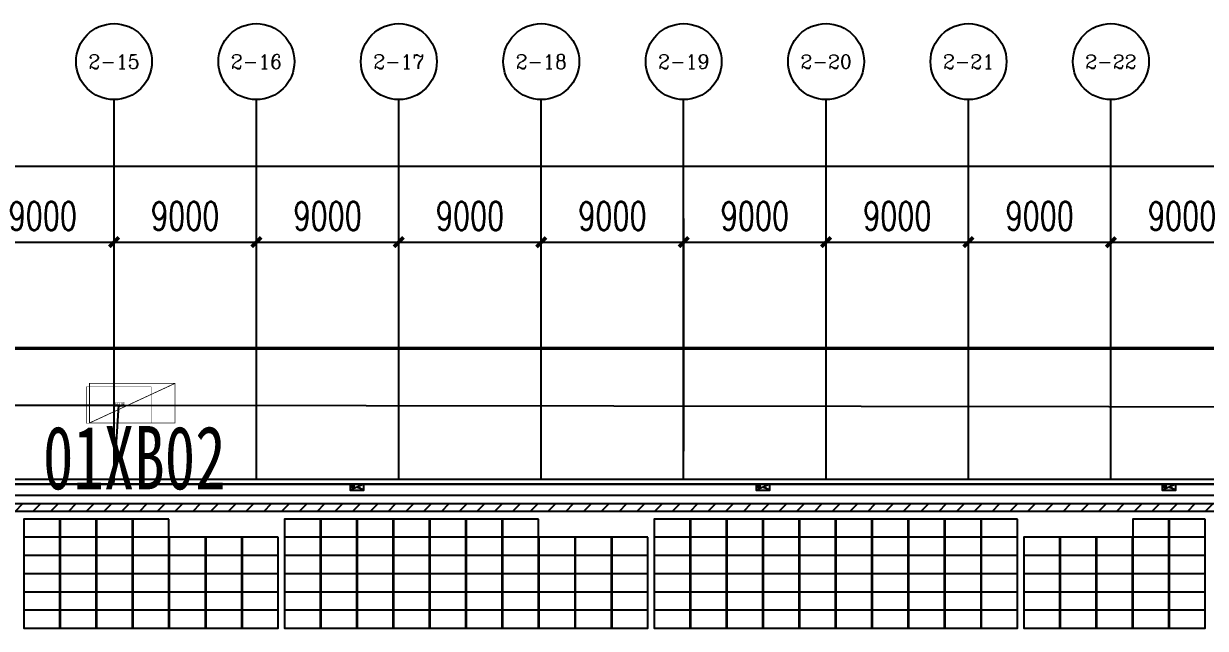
# Model space of a CAD drawing. Header units: millimetres. Extents: x 1218 to 2690, y 1163 to 1758.
# Drawn here: x 1527.1 to 1601.8, y 1484.8 to 1522.9 of the extents above; entities that cross this region are included whole.
import ezdxf
from ezdxf.enums import TextEntityAlignment as Align

# ---------------------------------------------------------------- set-up
doc = ezdxf.new("R2010")
doc.units = ezdxf.units.MM
for name, color, linetype in [('AXIS', 3, 'Continuous'), ('AXIS_TEXT', 7, 'Continuous'), ('WALL', 9, 'Continuous'), ('单元区域外轮廓', 7, 'ByLayer'), ('屋脊线', 7, 'ByLayer'), ('接线图文字', 7, 'Continuous'), ('电缆通道', 7, 'ByLayer'), ('箱变', 7, 'ByLayer'), ('箱逆', 2, 'Continuous'), ('组件', 7, 'ByLayer'), ('运维走道板', 1, 'Continuous'), ('逆变器', 7, 'ByLayer')]:
    doc.layers.add(name, color=color, linetype=linetype)
doc.styles.add('_TCH_AXIS', font='COMPLEX', dxfattribs={"bigfont": 'GBCBIG'})
doc.styles.add('_TCH_DIM_T3', font='SIMPLEX', dxfattribs={"width": 0.705882, "bigfont": 'GBCBIG'})
doc.styles.add('Albedo', font='gbenor', dxfattribs={"bigfont": 'gbcbig'})
doc.styles.add('COMPLEX', font='COMPLEX')
doc.styles.add('仿宋1250', font='', dxfattribs={"width": 0.7071, "height": 1250})
doc.styles.get('仿宋1250').set_extended_font_data('FangSong')
doc.dimstyles.new('_TCH_ARCH&&600', dxfattribs={"dimtxt": 1785, "dimasz": 600, "dimexe": 1500, "dimexo": 1800, "dimgap": 757.5, "dimtad": 1, "dimdec": 0, "dimtxsty": '_TCH_DIM_T3', "dimblk": 'ARCHTICK', "dimcen": 2.5, "dimclrt": 7, "dimazin": 2, "dimtfac": 1, "dimtdec": 0, "dimtix": 1, "dimtmove": 2, "dimatfit": 3})

# ---------------------------------------------------------------- blocks, each defined once
blk = doc.blocks.new('_ArchTick')
at = {"color": 0, "linetype": 'ByBlock', "const_width": 0.4}
blk.add_lwpolyline([(-0.5, -0.5), (0.5, 0.5)], dxfattribs=at)
blk = doc.blocks.new('*D272')
at = {"layer": 'AXIS', "color": 0, "lineweight": -2, "transparency": 16777216}
for p, q in [((199360, 2024904), (199360, 2044404)), ((406360, 2024904), (406360, 2044404)), ((199360, 2042904), (406360, 2042904))]:
    blk.add_line(p, q, dxfattribs=at)
at = {"layer": 'Defpoints', "color": 0, "transparency": 16777216}
for p in [(406360, 2042904), (199360, 2023104), (406360, 2023104)]:
    blk.add_point(p, dxfattribs=at)
at = {"layer": 'AXIS', "color": 0, "lineweight": -2, "transparency": 16777216, "xscale": 600, "yscale": 600, "zscale": 600, "rotation": 180}
blk.add_blockref('_ArchTick', (199360, 2042904), dxfattribs=at)
at = {"layer": 'AXIS', "color": 0, "lineweight": -2, "transparency": 16777216, "xscale": 600, "yscale": 600, "zscale": 600}
blk.add_blockref('_ArchTick', (406360, 2042904), dxfattribs=at)
at = {"layer": 'AXIS', "color": 7, "transparency": 16777216, "insert": (302860, 2044554), "char_height": 1785, "attachment_point": 5, "style": '_TCH_DIM_T3'}
blk.add_mtext('\\A1;207000', dxfattribs=at)
blk = doc.blocks.new('*D286')
at = {"layer": 'AXIS', "color": 0, "lineweight": -2, "transparency": 16777216}
for p, q in [((316360, 2024904), (316360, 2039604)), ((325360, 2024904), (325360, 2039604)), ((316360, 2038104), (325360, 2038104))]:
    blk.add_line(p, q, dxfattribs=at)
at = {"layer": 'Defpoints', "color": 0, "transparency": 16777216}
for p in [(325360, 2038104), (316360, 2023104), (325360, 2023104)]:
    blk.add_point(p, dxfattribs=at)
at = {"layer": 'AXIS', "color": 0, "lineweight": -2, "transparency": 16777216, "xscale": 600, "yscale": 600, "zscale": 600, "rotation": 180}
blk.add_blockref('_ArchTick', (316360, 2038104), dxfattribs=at)
at = {"layer": 'AXIS', "color": 0, "lineweight": -2, "transparency": 16777216, "xscale": 600, "yscale": 600, "zscale": 600}
blk.add_blockref('_ArchTick', (325360, 2038104), dxfattribs=at)
at = {"layer": 'AXIS', "color": 7, "transparency": 16777216, "insert": (320860, 2039754), "char_height": 1785, "attachment_point": 5, "style": '_TCH_DIM_T3'}
blk.add_mtext('\\A1;9000', dxfattribs=at)
blk = doc.blocks.new('*D287')
at = {"layer": 'AXIS', "color": 0, "lineweight": -2, "transparency": 16777216}
for p, q in [((325360, 2024904), (325360, 2039604)), ((334360, 2024904), (334360, 2039604)), ((325360, 2038104), (334360, 2038104))]:
    blk.add_line(p, q, dxfattribs=at)
at = {"layer": 'Defpoints', "color": 0, "transparency": 16777216}
for p in [(334360, 2038104), (325360, 2023104), (334360, 2023104)]:
    blk.add_point(p, dxfattribs=at)
at = {"layer": 'AXIS', "color": 0, "lineweight": -2, "transparency": 16777216, "xscale": 600, "yscale": 600, "zscale": 600, "rotation": 180}
blk.add_blockref('_ArchTick', (325360, 2038104), dxfattribs=at)
at = {"layer": 'AXIS', "color": 0, "lineweight": -2, "transparency": 16777216, "xscale": 600, "yscale": 600, "zscale": 600}
blk.add_blockref('_ArchTick', (334360, 2038104), dxfattribs=at)
at = {"layer": 'AXIS', "color": 7, "transparency": 16777216, "insert": (329860, 2039754), "char_height": 1785, "attachment_point": 5, "style": '_TCH_DIM_T3'}
blk.add_mtext('\\A1;9000', dxfattribs=at)
blk = doc.blocks.new('*D288')
at = {"layer": 'AXIS', "color": 0, "lineweight": -2, "transparency": 16777216}
for p, q in [((334360, 2024904), (334360, 2039604)), ((343360, 2024904), (343360, 2039604)), ((334360, 2038104), (343360, 2038104))]:
    blk.add_line(p, q, dxfattribs=at)
at = {"layer": 'Defpoints', "color": 0, "transparency": 16777216}
for p in [(343360, 2038104), (334360, 2023104), (343360, 2023104)]:
    blk.add_point(p, dxfattribs=at)
at = {"layer": 'AXIS', "color": 0, "lineweight": -2, "transparency": 16777216, "xscale": 600, "yscale": 600, "zscale": 600, "rotation": 180}
blk.add_blockref('_ArchTick', (334360, 2038104), dxfattribs=at)
at = {"layer": 'AXIS', "color": 0, "lineweight": -2, "transparency": 16777216, "xscale": 600, "yscale": 600, "zscale": 600}
blk.add_blockref('_ArchTick', (343360, 2038104), dxfattribs=at)
at = {"layer": 'AXIS', "color": 7, "transparency": 16777216, "insert": (338860, 2039754), "char_height": 1785, "attachment_point": 5, "style": '_TCH_DIM_T3'}
blk.add_mtext('\\A1;9000', dxfattribs=at)
blk = doc.blocks.new('*D289')
at = {"layer": 'AXIS', "color": 0, "lineweight": -2, "transparency": 16777216}
for p, q in [((343360, 2024904), (343360, 2039604)), ((352360, 2024904), (352360, 2039604)), ((343360, 2038104), (352360, 2038104))]:
    blk.add_line(p, q, dxfattribs=at)
at = {"layer": 'Defpoints', "color": 0, "transparency": 16777216}
for p in [(352360, 2038104), (343360, 2023104), (352360, 2023104)]:
    blk.add_point(p, dxfattribs=at)
at = {"layer": 'AXIS', "color": 0, "lineweight": -2, "transparency": 16777216, "xscale": 600, "yscale": 600, "zscale": 600, "rotation": 180}
blk.add_blockref('_ArchTick', (343360, 2038104), dxfattribs=at)
at = {"layer": 'AXIS', "color": 0, "lineweight": -2, "transparency": 16777216, "xscale": 600, "yscale": 600, "zscale": 600}
blk.add_blockref('_ArchTick', (352360, 2038104), dxfattribs=at)
at = {"layer": 'AXIS', "color": 7, "transparency": 16777216, "insert": (347860, 2039754), "char_height": 1785, "attachment_point": 5, "style": '_TCH_DIM_T3'}
blk.add_mtext('\\A1;9000', dxfattribs=at)
blk = doc.blocks.new('*D290')
at = {"layer": 'AXIS', "color": 0, "lineweight": -2, "transparency": 16777216}
for p, q in [((352360, 2024904), (352360, 2039604)), ((361360, 2024904), (361360, 2039604)), ((352360, 2038104), (361360, 2038104))]:
    blk.add_line(p, q, dxfattribs=at)
at = {"layer": 'Defpoints', "color": 0, "transparency": 16777216}
for p in [(361360, 2038104), (352360, 2023104), (361360, 2023104)]:
    blk.add_point(p, dxfattribs=at)
at = {"layer": 'AXIS', "color": 0, "lineweight": -2, "transparency": 16777216, "xscale": 600, "yscale": 600, "zscale": 600, "rotation": 180}
blk.add_blockref('_ArchTick', (352360, 2038104), dxfattribs=at)
at = {"layer": 'AXIS', "color": 0, "lineweight": -2, "transparency": 16777216, "xscale": 600, "yscale": 600, "zscale": 600}
blk.add_blockref('_ArchTick', (361360, 2038104), dxfattribs=at)
at = {"layer": 'AXIS', "color": 7, "transparency": 16777216, "insert": (356860, 2039754), "char_height": 1785, "attachment_point": 5, "style": '_TCH_DIM_T3'}
blk.add_mtext('\\A1;9000', dxfattribs=at)
blk = doc.blocks.new('*D291')
at = {"layer": 'AXIS', "color": 0, "lineweight": -2, "transparency": 16777216}
for p, q in [((361360, 2024904), (361360, 2039604)), ((370360, 2024904), (370360, 2039604)), ((361360, 2038104), (370360, 2038104))]:
    blk.add_line(p, q, dxfattribs=at)
at = {"layer": 'Defpoints', "color": 0, "transparency": 16777216}
for p in [(370360, 2038104), (361360, 2023104), (370360, 2023104)]:
    blk.add_point(p, dxfattribs=at)
at = {"layer": 'AXIS', "color": 0, "lineweight": -2, "transparency": 16777216, "xscale": 600, "yscale": 600, "zscale": 600, "rotation": 180}
blk.add_blockref('_ArchTick', (361360, 2038104), dxfattribs=at)
at = {"layer": 'AXIS', "color": 0, "lineweight": -2, "transparency": 16777216, "xscale": 600, "yscale": 600, "zscale": 600}
blk.add_blockref('_ArchTick', (370360, 2038104), dxfattribs=at)
at = {"layer": 'AXIS', "color": 7, "transparency": 16777216, "insert": (365860, 2039754), "char_height": 1785, "attachment_point": 5, "style": '_TCH_DIM_T3'}
blk.add_mtext('\\A1;9000', dxfattribs=at)
blk = doc.blocks.new('*D292')
at = {"layer": 'AXIS', "color": 0, "lineweight": -2, "transparency": 16777216}
for p, q in [((370360, 2024904), (370360, 2039604)), ((379360, 2024904), (379360, 2039604)), ((370360, 2038104), (379360, 2038104))]:
    blk.add_line(p, q, dxfattribs=at)
at = {"layer": 'Defpoints', "color": 0, "transparency": 16777216}
for p in [(379360, 2038104), (370360, 2023104), (379360, 2023104)]:
    blk.add_point(p, dxfattribs=at)
at = {"layer": 'AXIS', "color": 0, "lineweight": -2, "transparency": 16777216, "xscale": 600, "yscale": 600, "zscale": 600, "rotation": 180}
blk.add_blockref('_ArchTick', (370360, 2038104), dxfattribs=at)
at = {"layer": 'AXIS', "color": 0, "lineweight": -2, "transparency": 16777216, "xscale": 600, "yscale": 600, "zscale": 600}
blk.add_blockref('_ArchTick', (379360, 2038104), dxfattribs=at)
at = {"layer": 'AXIS', "color": 7, "transparency": 16777216, "insert": (374860, 2039754), "char_height": 1785, "attachment_point": 5, "style": '_TCH_DIM_T3'}
blk.add_mtext('\\A1;9000', dxfattribs=at)
blk = doc.blocks.new('*D293')
at = {"layer": 'AXIS', "color": 0, "lineweight": -2, "transparency": 16777216}
for p, q in [((379360, 2024904), (379360, 2039604)), ((388360, 2024904), (388360, 2039604)), ((379360, 2038104), (388360, 2038104))]:
    blk.add_line(p, q, dxfattribs=at)
at = {"layer": 'Defpoints', "color": 0, "transparency": 16777216}
for p in [(388360, 2038104), (379360, 2023104), (388360, 2023104)]:
    blk.add_point(p, dxfattribs=at)
at = {"layer": 'AXIS', "color": 0, "lineweight": -2, "transparency": 16777216, "xscale": 600, "yscale": 600, "zscale": 600, "rotation": 180}
blk.add_blockref('_ArchTick', (379360, 2038104), dxfattribs=at)
at = {"layer": 'AXIS', "color": 0, "lineweight": -2, "transparency": 16777216, "xscale": 600, "yscale": 600, "zscale": 600}
blk.add_blockref('_ArchTick', (388360, 2038104), dxfattribs=at)
at = {"layer": 'AXIS', "color": 7, "transparency": 16777216, "insert": (383860, 2039754), "char_height": 1785, "attachment_point": 5, "style": '_TCH_DIM_T3'}
blk.add_mtext('\\A1;9000', dxfattribs=at)
blk = doc.blocks.new('*D294')
at = {"layer": 'AXIS', "color": 0, "lineweight": -2, "transparency": 16777216}
for p, q in [((388360, 2024904), (388360, 2039604)), ((397360, 2024904), (397360, 2039604)), ((388360, 2038104), (397360, 2038104))]:
    blk.add_line(p, q, dxfattribs=at)
at = {"layer": 'Defpoints', "color": 0, "transparency": 16777216}
for p in [(397360, 2038104), (388360, 2023104), (397360, 2023104)]:
    blk.add_point(p, dxfattribs=at)
at = {"layer": 'AXIS', "color": 0, "lineweight": -2, "transparency": 16777216, "xscale": 600, "yscale": 600, "zscale": 600, "rotation": 180}
blk.add_blockref('_ArchTick', (388360, 2038104), dxfattribs=at)
at = {"layer": 'AXIS', "color": 0, "lineweight": -2, "transparency": 16777216, "xscale": 600, "yscale": 600, "zscale": 600}
blk.add_blockref('_ArchTick', (397360, 2038104), dxfattribs=at)
at = {"layer": 'AXIS', "color": 7, "transparency": 16777216, "insert": (392860, 2039754), "char_height": 1785, "attachment_point": 5, "style": '_TCH_DIM_T3'}
blk.add_mtext('\\A1;9000', dxfattribs=at)
blk = doc.blocks.new('_AXISO')
blk.add_circle((0, 0), 0.5)
at = {"layer": 'AXIS_TEXT', "style": 'COMPLEX', "width": 1.041667}
blk.add_attdef('A', text='', height=0.56, dxfattribs=at).set_placement((-0.25, -0.28), (0.25, -0.28), align=Align.FIT)
blk = doc.blocks.new('*D222')
at = {"layer": 'AXIS', "color": 0, "lineweight": -2, "transparency": 16777216}
for p, q in [((199360, 2024904), (199360, 2044404)), ((406360, 2024904), (406360, 2044404)), ((199360, 2042904), (406360, 2042904))]:
    blk.add_line(p, q, dxfattribs=at)
at = {"layer": 'Defpoints', "color": 0, "transparency": 16777216}
for p in [(406360, 2042904), (199360, 2023104), (406360, 2023104)]:
    blk.add_point(p, dxfattribs=at)
at = {"layer": 'AXIS', "color": 0, "lineweight": -2, "transparency": 16777216, "xscale": 600, "yscale": 600, "zscale": 600, "rotation": 180}
blk.add_blockref('_ArchTick', (199360, 2042904), dxfattribs=at)
at = {"layer": 'AXIS', "color": 0, "lineweight": -2, "transparency": 16777216, "xscale": 600, "yscale": 600, "zscale": 600}
blk.add_blockref('_ArchTick', (406360, 2042904), dxfattribs=at)
at = {"layer": 'AXIS', "color": 7, "transparency": 16777216, "insert": (302860, 2044554), "char_height": 1785, "attachment_point": 5, "style": '_TCH_DIM_T3'}
blk.add_mtext('\\A1;207000', dxfattribs=at)
blk = doc.blocks.new('*D236')
at = {"layer": 'AXIS', "color": 0, "lineweight": -2, "transparency": 16777216}
for p, q in [((316360, 2024904), (316360, 2039604)), ((325360, 2024904), (325360, 2039604)), ((316360, 2038104), (325360, 2038104))]:
    blk.add_line(p, q, dxfattribs=at)
at = {"layer": 'Defpoints', "color": 0, "transparency": 16777216}
for p in [(325360, 2038104), (316360, 2023104), (325360, 2023104)]:
    blk.add_point(p, dxfattribs=at)
at = {"layer": 'AXIS', "color": 0, "lineweight": -2, "transparency": 16777216, "xscale": 600, "yscale": 600, "zscale": 600, "rotation": 180}
blk.add_blockref('_ArchTick', (316360, 2038104), dxfattribs=at)
at = {"layer": 'AXIS', "color": 0, "lineweight": -2, "transparency": 16777216, "xscale": 600, "yscale": 600, "zscale": 600}
blk.add_blockref('_ArchTick', (325360, 2038104), dxfattribs=at)
at = {"layer": 'AXIS', "color": 7, "transparency": 16777216, "insert": (320860, 2039754), "char_height": 1785, "attachment_point": 5, "style": '_TCH_DIM_T3'}
blk.add_mtext('\\A1;9000', dxfattribs=at)
blk = doc.blocks.new('*D237')
at = {"layer": 'AXIS', "color": 0, "lineweight": -2, "transparency": 16777216}
for p, q in [((325360, 2024904), (325360, 2039604)), ((334360, 2024904), (334360, 2039604)), ((325360, 2038104), (334360, 2038104))]:
    blk.add_line(p, q, dxfattribs=at)
at = {"layer": 'Defpoints', "color": 0, "transparency": 16777216}
for p in [(334360, 2038104), (325360, 2023104), (334360, 2023104)]:
    blk.add_point(p, dxfattribs=at)
at = {"layer": 'AXIS', "color": 0, "lineweight": -2, "transparency": 16777216, "xscale": 600, "yscale": 600, "zscale": 600, "rotation": 180}
blk.add_blockref('_ArchTick', (325360, 2038104), dxfattribs=at)
at = {"layer": 'AXIS', "color": 0, "lineweight": -2, "transparency": 16777216, "xscale": 600, "yscale": 600, "zscale": 600}
blk.add_blockref('_ArchTick', (334360, 2038104), dxfattribs=at)
at = {"layer": 'AXIS', "color": 7, "transparency": 16777216, "insert": (329860, 2039754), "char_height": 1785, "attachment_point": 5, "style": '_TCH_DIM_T3'}
blk.add_mtext('\\A1;9000', dxfattribs=at)
blk = doc.blocks.new('*D238')
at = {"layer": 'AXIS', "color": 0, "lineweight": -2, "transparency": 16777216}
for p, q in [((334360, 2024904), (334360, 2039604)), ((343360, 2024904), (343360, 2039604)), ((334360, 2038104), (343360, 2038104))]:
    blk.add_line(p, q, dxfattribs=at)
at = {"layer": 'Defpoints', "color": 0, "transparency": 16777216}
for p in [(343360, 2038104), (334360, 2023104), (343360, 2023104)]:
    blk.add_point(p, dxfattribs=at)
at = {"layer": 'AXIS', "color": 0, "lineweight": -2, "transparency": 16777216, "xscale": 600, "yscale": 600, "zscale": 600, "rotation": 180}
blk.add_blockref('_ArchTick', (334360, 2038104), dxfattribs=at)
at = {"layer": 'AXIS', "color": 0, "lineweight": -2, "transparency": 16777216, "xscale": 600, "yscale": 600, "zscale": 600}
blk.add_blockref('_ArchTick', (343360, 2038104), dxfattribs=at)
at = {"layer": 'AXIS', "color": 7, "transparency": 16777216, "insert": (338860, 2039754), "char_height": 1785, "attachment_point": 5, "style": '_TCH_DIM_T3'}
blk.add_mtext('\\A1;9000', dxfattribs=at)
blk = doc.blocks.new('*D239')
at = {"layer": 'AXIS', "color": 0, "lineweight": -2, "transparency": 16777216}
for p, q in [((343360, 2024904), (343360, 2039604)), ((352360, 2024904), (352360, 2039604)), ((343360, 2038104), (352360, 2038104))]:
    blk.add_line(p, q, dxfattribs=at)
at = {"layer": 'Defpoints', "color": 0, "transparency": 16777216}
for p in [(352360, 2038104), (343360, 2023104), (352360, 2023104)]:
    blk.add_point(p, dxfattribs=at)
at = {"layer": 'AXIS', "color": 0, "lineweight": -2, "transparency": 16777216, "xscale": 600, "yscale": 600, "zscale": 600, "rotation": 180}
blk.add_blockref('_ArchTick', (343360, 2038104), dxfattribs=at)
at = {"layer": 'AXIS', "color": 0, "lineweight": -2, "transparency": 16777216, "xscale": 600, "yscale": 600, "zscale": 600}
blk.add_blockref('_ArchTick', (352360, 2038104), dxfattribs=at)
at = {"layer": 'AXIS', "color": 7, "transparency": 16777216, "insert": (347860, 2039754), "char_height": 1785, "attachment_point": 5, "style": '_TCH_DIM_T3'}
blk.add_mtext('\\A1;9000', dxfattribs=at)
blk = doc.blocks.new('*D240')
at = {"layer": 'AXIS', "color": 0, "lineweight": -2, "transparency": 16777216}
for p, q in [((352360, 2024904), (352360, 2039604)), ((361360, 2024904), (361360, 2039604)), ((352360, 2038104), (361360, 2038104))]:
    blk.add_line(p, q, dxfattribs=at)
at = {"layer": 'Defpoints', "color": 0, "transparency": 16777216}
for p in [(361360, 2038104), (352360, 2023104), (361360, 2023104)]:
    blk.add_point(p, dxfattribs=at)
at = {"layer": 'AXIS', "color": 0, "lineweight": -2, "transparency": 16777216, "xscale": 600, "yscale": 600, "zscale": 600, "rotation": 180}
blk.add_blockref('_ArchTick', (352360, 2038104), dxfattribs=at)
at = {"layer": 'AXIS', "color": 0, "lineweight": -2, "transparency": 16777216, "xscale": 600, "yscale": 600, "zscale": 600}
blk.add_blockref('_ArchTick', (361360, 2038104), dxfattribs=at)
at = {"layer": 'AXIS', "color": 7, "transparency": 16777216, "insert": (356860, 2039754), "char_height": 1785, "attachment_point": 5, "style": '_TCH_DIM_T3'}
blk.add_mtext('\\A1;9000', dxfattribs=at)
blk = doc.blocks.new('*D241')
at = {"layer": 'AXIS', "color": 0, "lineweight": -2, "transparency": 16777216}
for p, q in [((361360, 2024904), (361360, 2039604)), ((370360, 2024904), (370360, 2039604)), ((361360, 2038104), (370360, 2038104))]:
    blk.add_line(p, q, dxfattribs=at)
at = {"layer": 'Defpoints', "color": 0, "transparency": 16777216}
for p in [(370360, 2038104), (361360, 2023104), (370360, 2023104)]:
    blk.add_point(p, dxfattribs=at)
at = {"layer": 'AXIS', "color": 0, "lineweight": -2, "transparency": 16777216, "xscale": 600, "yscale": 600, "zscale": 600, "rotation": 180}
blk.add_blockref('_ArchTick', (361360, 2038104), dxfattribs=at)
at = {"layer": 'AXIS', "color": 0, "lineweight": -2, "transparency": 16777216, "xscale": 600, "yscale": 600, "zscale": 600}
blk.add_blockref('_ArchTick', (370360, 2038104), dxfattribs=at)
at = {"layer": 'AXIS', "color": 7, "transparency": 16777216, "insert": (365860, 2039754), "char_height": 1785, "attachment_point": 5, "style": '_TCH_DIM_T3'}
blk.add_mtext('\\A1;9000', dxfattribs=at)
blk = doc.blocks.new('*D242')
at = {"layer": 'AXIS', "color": 0, "lineweight": -2, "transparency": 16777216}
for p, q in [((370360, 2024904), (370360, 2039604)), ((379360, 2024904), (379360, 2039604)), ((370360, 2038104), (379360, 2038104))]:
    blk.add_line(p, q, dxfattribs=at)
at = {"layer": 'Defpoints', "color": 0, "transparency": 16777216}
for p in [(379360, 2038104), (370360, 2023104), (379360, 2023104)]:
    blk.add_point(p, dxfattribs=at)
at = {"layer": 'AXIS', "color": 0, "lineweight": -2, "transparency": 16777216, "xscale": 600, "yscale": 600, "zscale": 600, "rotation": 180}
blk.add_blockref('_ArchTick', (370360, 2038104), dxfattribs=at)
at = {"layer": 'AXIS', "color": 0, "lineweight": -2, "transparency": 16777216, "xscale": 600, "yscale": 600, "zscale": 600}
blk.add_blockref('_ArchTick', (379360, 2038104), dxfattribs=at)
at = {"layer": 'AXIS', "color": 7, "transparency": 16777216, "insert": (374860, 2039754), "char_height": 1785, "attachment_point": 5, "style": '_TCH_DIM_T3'}
blk.add_mtext('\\A1;9000', dxfattribs=at)
blk = doc.blocks.new('*D243')
at = {"layer": 'AXIS', "color": 0, "lineweight": -2, "transparency": 16777216}
for p, q in [((379360, 2024904), (379360, 2039604)), ((388360, 2024904), (388360, 2039604)), ((379360, 2038104), (388360, 2038104))]:
    blk.add_line(p, q, dxfattribs=at)
at = {"layer": 'Defpoints', "color": 0, "transparency": 16777216}
for p in [(388360, 2038104), (379360, 2023104), (388360, 2023104)]:
    blk.add_point(p, dxfattribs=at)
at = {"layer": 'AXIS', "color": 0, "lineweight": -2, "transparency": 16777216, "xscale": 600, "yscale": 600, "zscale": 600, "rotation": 180}
blk.add_blockref('_ArchTick', (379360, 2038104), dxfattribs=at)
at = {"layer": 'AXIS', "color": 0, "lineweight": -2, "transparency": 16777216, "xscale": 600, "yscale": 600, "zscale": 600}
blk.add_blockref('_ArchTick', (388360, 2038104), dxfattribs=at)
at = {"layer": 'AXIS', "color": 7, "transparency": 16777216, "insert": (383860, 2039754), "char_height": 1785, "attachment_point": 5, "style": '_TCH_DIM_T3'}
blk.add_mtext('\\A1;9000', dxfattribs=at)
blk = doc.blocks.new('*D244')
at = {"layer": 'AXIS', "color": 0, "lineweight": -2, "transparency": 16777216}
for p, q in [((388360, 2024904), (388360, 2039604)), ((397360, 2024904), (397360, 2039604)), ((388360, 2038104), (397360, 2038104))]:
    blk.add_line(p, q, dxfattribs=at)
at = {"layer": 'Defpoints', "color": 0, "transparency": 16777216}
for p in [(397360, 2038104), (388360, 2023104), (397360, 2023104)]:
    blk.add_point(p, dxfattribs=at)
at = {"layer": 'AXIS', "color": 0, "lineweight": -2, "transparency": 16777216, "xscale": 600, "yscale": 600, "zscale": 600, "rotation": 180}
blk.add_blockref('_ArchTick', (388360, 2038104), dxfattribs=at)
at = {"layer": 'AXIS', "color": 0, "lineweight": -2, "transparency": 16777216, "xscale": 600, "yscale": 600, "zscale": 600}
blk.add_blockref('_ArchTick', (397360, 2038104), dxfattribs=at)
at = {"layer": 'AXIS', "color": 7, "transparency": 16777216, "insert": (392860, 2039754), "char_height": 1785, "attachment_point": 5, "style": '_TCH_DIM_T3'}
blk.add_mtext('\\A1;9000', dxfattribs=at)
blk = doc.blocks.new('*U582')
at = {"layer": '单元区域外轮廓', "color": 2}
blk.add_polyline3d([(582600, -78700, 12000), (-582600, -78700, 12000), (-582600, 78700, 12000), (582600, 78700, 12000)], close=True, dxfattribs=at)
at = {"flags": 1}
for tag in ['unit_id', 'unit_name', 'parapet_height', 'ground_elevation', 'is_enable_parapet']:
    blk.add_attdef(tag, (0, 0), '', height=2.5, dxfattribs=at)
blk = doc.blocks.new('*U583')
at = {"layer": '屋脊线', "color": 30}
blk.add_line((582600, 78700, 12000), (-582600, 78700, 12000), dxfattribs=at)
at = {"flags": 1}
for tag in ['unit_id', 'unit_name']:
    blk.add_attdef(tag, (0, 0), '', height=2.5, dxfattribs=at)
blk = doc.blocks.new('*U586')
at = {"color": 0}
blk.add_polyline3d([(0, 0, 0), (-227.8, 0, 0), (-227.8, -113.3, 5.8), (0, -113.3, 5.8)], close=True, dxfattribs=at)
at = {"flags": 1}
for tag in ['mounting-hole-spacing1', 'mounting-hole-spacing2', 'module-material', 'vmpo', 'voco', 'silicon-material', 'panel-length', 'panel-width', 'panel-height', 'userid', 'theme', 'note', 'name', 'pmax', 'company-name', 'id', 'impo', 'isco']:
    blk.add_attdef(tag, (0, 0), '', height=2.5, dxfattribs=at)
blk = doc.blocks.new('*U587')
at = {"layer": '组件', "color": 230}
for p in [(-33881.9, 7650.6, 1221.2), (-33652.1, 7650.6, 1221.2), (-33422.3, 7650.6, 1221.2), (-33192.5, 7650.6, 1221.2), (-33881.9, 7535.4, 1227), (-33652.1, 7535.4, 1227), (-33422.3, 7535.4, 1227), (-33192.5, 7535.4, 1227), (-32962.7, 7535.4, 1227), (-32732.9, 7535.4, 1227), (-32503.1, 7535.4, 1227), (-33881.9, 7420.1, 1232.9), (-33652.1, 7420.1, 1232.9), (-33422.3, 7420.1, 1232.9), (-33192.5, 7420.1, 1232.9), (-32962.7, 7420.1, 1232.9), (-32732.9, 7420.1, 1232.9), (-32503.1, 7420.1, 1232.9), (-33881.9, 7304.9, 1238.7), (-33652.1, 7304.9, 1238.7), (-33422.3, 7304.9, 1238.7), (-33192.5, 7304.9, 1238.7), (-32962.7, 7304.9, 1238.7), (-32732.9, 7304.9, 1238.7), (-32503.1, 7304.9, 1238.7), (-32235.3, 7304.9, 1238.7), (-33881.9, 7189.6, 1244.6), (-33652.1, 7189.6, 1244.6), (-33422.3, 7189.6, 1244.6), (-33192.5, 7189.6, 1244.6), (-32962.7, 7189.6, 1244.6), (-32732.9, 7189.6, 1244.6), (-32503.1, 7189.6, 1244.6), (-32235.3, 7189.6, 1244.6), (-33881.9, 7074.4, 1250.4), (-33652.1, 7074.4, 1250.4), (-33422.3, 7074.4, 1250.4), (-33192.5, 7074.4, 1250.4), (-32962.7, 7074.4, 1250.4), (-32732.9, 7074.4, 1250.4), (-32503.1, 7074.4, 1250.4), (-32235.3, 7074.4, 1250.4)]:
    blk.add_blockref('*U586', p, dxfattribs=at)
at = {"layer": '组件', "color": 2}
for p in [(-32235.3, 7650.6, 1221.2), (-32005.5, 7650.6, 1221.2), (-31775.7, 7650.6, 1221.2), (-31545.9, 7650.6, 1221.2), (-31316.1, 7650.6, 1221.2), (-31086.3, 7650.6, 1221.2), (-30856.5, 7650.6, 1221.2), (-29899.3, 7650.6, 1221.2), (-29669.5, 7650.6, 1221.2), (-32235.3, 7535.4, 1227), (-32005.5, 7535.4, 1227), (-31775.7, 7535.4, 1227), (-31545.9, 7535.4, 1227), (-31316.1, 7535.4, 1227), (-31086.3, 7535.4, 1227), (-30856.5, 7535.4, 1227), (-30626.7, 7535.4, 1227), (-30396.9, 7535.4, 1227), (-30167.1, 7535.4, 1227), (-29899.3, 7535.4, 1227), (-29669.5, 7535.4, 1227), (-32235.3, 7420.1, 1232.9), (-32005.5, 7420.1, 1232.9), (-31775.7, 7420.1, 1232.9), (-31545.9, 7420.1, 1232.9), (-31316.1, 7420.1, 1232.9), (-31086.3, 7420.1, 1232.9), (-30856.5, 7420.1, 1232.9), (-30626.7, 7420.1, 1232.9), (-30396.9, 7420.1, 1232.9), (-30167.1, 7420.1, 1232.9), (-29899.3, 7420.1, 1232.9), (-29669.5, 7420.1, 1232.9), (-32005.5, 7304.9, 1238.7), (-31775.7, 7304.9, 1238.7), (-31545.9, 7304.9, 1238.7), (-31316.1, 7304.9, 1238.7), (-31086.3, 7304.9, 1238.7), (-30856.5, 7304.9, 1238.7), (-30626.7, 7304.9, 1238.7), (-30396.9, 7304.9, 1238.7), (-30167.1, 7304.9, 1238.7), (-29899.3, 7304.9, 1238.7), (-29669.5, 7304.9, 1238.7), (-32005.5, 7189.6, 1244.6), (-31775.7, 7189.6, 1244.6), (-31545.9, 7189.6, 1244.6), (-31316.1, 7189.6, 1244.6), (-31086.3, 7189.6, 1244.6), (-30856.5, 7189.6, 1244.6), (-30626.7, 7189.6, 1244.6), (-30396.9, 7189.6, 1244.6), (-30167.1, 7189.6, 1244.6), (-29899.3, 7189.6, 1244.6), (-29669.5, 7189.6, 1244.6), (-32005.5, 7074.4, 1250.4), (-31775.7, 7074.4, 1250.4), (-31545.9, 7074.4, 1250.4), (-31316.1, 7074.4, 1250.4), (-31086.3, 7074.4, 1250.4), (-30856.5, 7074.4, 1250.4), (-30626.7, 7074.4, 1250.4), (-30396.9, 7074.4, 1250.4), (-30167.1, 7074.4, 1250.4), (-29899.3, 7074.4, 1250.4), (-29669.5, 7074.4, 1250.4)]:
    blk.add_blockref('*U586', p, dxfattribs=at)
at = {"layer": '组件', "color": 6}
for p in [(-29439.7, 7650.6, 1221.2), (-29209.9, 7650.6, 1221.2), (-28980.1, 7650.6, 1221.2), (-28750.3, 7650.6, 1221.2), (-28520.5, 7650.6, 1221.2), (-28290.7, 7650.6, 1221.2), (-28060.9, 7650.6, 1221.2), (-27831.1, 7650.6, 1221.2), (-29439.7, 7535.4, 1227), (-29209.9, 7535.4, 1227), (-28980.1, 7535.4, 1227), (-28750.3, 7535.4, 1227), (-28520.5, 7535.4, 1227), (-28290.7, 7535.4, 1227), (-28060.9, 7535.4, 1227), (-27831.1, 7535.4, 1227), (-27563.3, 7535.4, 1227), (-27333.5, 7535.4, 1227), (-29439.7, 7420.1, 1232.9), (-29209.9, 7420.1, 1232.9), (-28980.1, 7420.1, 1232.9), (-28750.3, 7420.1, 1232.9), (-28520.5, 7420.1, 1232.9), (-28290.7, 7420.1, 1232.9), (-28060.9, 7420.1, 1232.9), (-27831.1, 7420.1, 1232.9), (-27563.3, 7420.1, 1232.9), (-27333.5, 7420.1, 1232.9), (-27103.7, 7420.1, 1232.9), (-29439.7, 7304.9, 1238.7), (-29209.9, 7304.9, 1238.7), (-28980.1, 7304.9, 1238.7), (-28750.3, 7304.9, 1238.7), (-28520.5, 7304.9, 1238.7), (-28290.7, 7304.9, 1238.7), (-28060.9, 7304.9, 1238.7), (-27831.1, 7304.9, 1238.7), (-27563.3, 7304.9, 1238.7), (-27333.5, 7304.9, 1238.7), (-27103.7, 7304.9, 1238.7), (-29439.7, 7189.6, 1244.6), (-29209.9, 7189.6, 1244.6), (-28980.1, 7189.6, 1244.6), (-28750.3, 7189.6, 1244.6), (-28520.5, 7189.6, 1244.6), (-28290.7, 7189.6, 1244.6), (-28060.9, 7189.6, 1244.6), (-27831.1, 7189.6, 1244.6), (-27563.3, 7189.6, 1244.6), (-27333.5, 7189.6, 1244.6), (-27103.7, 7189.6, 1244.6), (-29439.7, 7074.4, 1250.4), (-29209.9, 7074.4, 1250.4), (-28980.1, 7074.4, 1250.4), (-28750.3, 7074.4, 1250.4), (-28520.5, 7074.4, 1250.4), (-28290.7, 7074.4, 1250.4), (-28060.9, 7074.4, 1250.4), (-27831.1, 7074.4, 1250.4), (-27563.3, 7074.4, 1250.4), (-27333.5, 7074.4, 1250.4), (-27103.7, 7074.4, 1250.4)]:
    blk.add_blockref('*U586', p, dxfattribs=at)
at = {"layer": '组件', "color": 231}
for p in [(-26873.9, 7650.6, 1221.2), (-26644.1, 7650.6, 1221.2), (-27103.7, 7535.4, 1227), (-26873.9, 7535.4, 1227), (-26644.1, 7535.4, 1227), (-26873.9, 7420.1, 1232.9), (-26644.1, 7420.1, 1232.9), (-26873.9, 7304.9, 1238.7), (-26644.1, 7304.9, 1238.7), (-26873.9, 7189.6, 1244.6), (-26644.1, 7189.6, 1244.6), (-26873.9, 7074.4, 1250.4), (-26644.1, 7074.4, 1250.4)]:
    blk.add_blockref('*U586', p, dxfattribs=at)
at = {"flags": 1}
for tag in ['offset-x', 'offset-y', 'mode', 'tilt', 'azimuth', 'align', 'array-mode', 'panel-x', 'panel-y', 'panel-per-row', 'bracket-type', 'bracket-value', 'row-per-array']:
    blk.add_attdef(tag, (0, 0), '', height=2.5, dxfattribs=at)
blk = doc.blocks.new('*U608', base_point=(43.5, 18.1))
at = {"color": 0}
for p, q in [((0, 0), (87, 36.1)), ((56.7, 18.2), (81.7, 18.2)), ((56.7, 9.6), (81.7, 9.6))]:
    blk.add_line(p, q, dxfattribs=at)
blk.add_lwpolyline([(0, 0), (87, 0), (87, 36.1), (0, 36.1)], close=True, dxfattribs=at)
blk.add_lwpolyline([(4.7, 27, -0.6815), (15.8, 30.2), (25.5, 23.7, 0.6815), (36.6, 27)], format="xyb", dxfattribs=at)
blk = doc.blocks.new('*U610', base_point=(43.5, 18.1))
at = {"color": 0}
for p, q in [((0, 0), (87, 36.1)), ((56.7, 18.2), (81.7, 18.2)), ((56.7, 9.6), (81.7, 9.6))]:
    blk.add_line(p, q, dxfattribs=at)
blk.add_lwpolyline([(0, 0), (87, 0), (87, 36.1), (0, 36.1)], close=True, dxfattribs=at)
blk.add_lwpolyline([(4.7, 27, -0.6815), (15.8, 30.2), (25.5, 23.7, 0.6815), (36.6, 27)], format="xyb", dxfattribs=at)
blk = doc.blocks.new('*U612', base_point=(43.5, 18.1))
at = {"color": 0}
for p, q in [((0, 0), (87, 36.1)), ((56.7, 18.2), (81.7, 18.2)), ((56.7, 9.6), (81.7, 9.6))]:
    blk.add_line(p, q, dxfattribs=at)
blk.add_lwpolyline([(0, 0), (87, 0), (87, 36.1), (0, 36.1)], close=True, dxfattribs=at)
blk.add_lwpolyline([(4.7, 27, -0.6815), (15.8, 30.2), (25.5, 23.7, 0.6815), (36.6, 27)], format="xyb", dxfattribs=at)
blk = doc.blocks.new('*U702', base_point=(205, 115))
at = {"layer": '箱变', "const_width": 2.5}
blk.add_lwpolyline([(0, 0), (410, 0), (410, 230), (0, 230)], close=True, dxfattribs=at)
at = {"layer": '箱变', "style": 'Albedo'}
blk.add_text('变压器', height=25, dxfattribs=at).set_placement((205, 115), align=Align.MIDDLE_CENTER)
blk = doc.blocks.new('DT1')
at = {"layer": 'AXIS', "color": 252, "true_color": 0x939598}
for p, q in [((325359.9, 2023103.7), (325359.9, 2047103.7)), ((334359.9, 2023103.7), (334359.9, 2047103.7)), ((343359.9, 2023103.7), (343359.9, 2047103.7)), ((352359.9, 2023103.7), (352359.9, 2047103.7)), ((361359.9, 2023103.7), (361359.9, 2047103.7)), ((370359.9, 2023103.7), (370359.9, 2047103.7)), ((379359.9, 2023103.7), (379359.9, 2047103.7)), ((388359.9, 2023103.7), (388359.9, 2047103.7))]:
    blk.add_line(p, q, dxfattribs=at)
at = {"layer": 'WALL'}
for p, q in [((1243659.9, 2023103.7), (77859.9, 2023103.7)), ((1243359.9, 2022803.7), (78159.9, 2022803.7))]:
    blk.add_line(p, q, dxfattribs=at)
blk.add_lwpolyline([(406809.9, 2022103.7), (198909.9, 2022103.7)], dxfattribs=at)
at = {"layer": 'AXIS', "color": 252, "true_color": 0x939598}
ref = blk.add_blockref('_AXISO', (325359.9, 2049503.7), dxfattribs=dict(at, xscale=4800, yscale=4800, zscale=4800))
ref.add_attrib('A', '2-15', dxfattribs={"layer": 'AXIS_TEXT', "height": 905.96, "style": '_TCH_AXIS'}).set_placement((323742.1, 2049050.7), (326977.6, 2049050.7), align=Align.FIT)
ref = blk.add_blockref('_AXISO', (334359.9, 2049503.7), dxfattribs=dict(at, xscale=4800, yscale=4800, zscale=4800))
ref.add_attrib('A', '2-16', dxfattribs={"layer": 'AXIS_TEXT', "height": 905.96, "style": '_TCH_AXIS'}).set_placement((332742.1, 2049050.7), (335977.6, 2049050.7), align=Align.FIT)
ref = blk.add_blockref('_AXISO', (343359.9, 2049503.7), dxfattribs=dict(at, xscale=4800, yscale=4800, zscale=4800))
ref.add_attrib('A', '2-17', dxfattribs={"layer": 'AXIS_TEXT', "height": 905.96, "style": '_TCH_AXIS'}).set_placement((341742.1, 2049050.7), (344977.6, 2049050.7), align=Align.FIT)
ref = blk.add_blockref('_AXISO', (352359.9, 2049503.7), dxfattribs=dict(at, xscale=4800, yscale=4800, zscale=4800))
ref.add_attrib('A', '2-18', dxfattribs={"layer": 'AXIS_TEXT', "height": 905.96, "style": '_TCH_AXIS'}).set_placement((350742.1, 2049050.7), (353977.6, 2049050.7), align=Align.FIT)
ref = blk.add_blockref('_AXISO', (361359.9, 2049503.7), dxfattribs=dict(at, xscale=4800, yscale=4800, zscale=4800))
ref.add_attrib('A', '2-19', dxfattribs={"layer": 'AXIS_TEXT', "height": 905.96, "style": '_TCH_AXIS'}).set_placement((359742.1, 2049050.7), (362977.6, 2049050.7), align=Align.FIT)
ref = blk.add_blockref('_AXISO', (370359.9, 2049503.7), dxfattribs=dict(at, xscale=4800, yscale=4800, zscale=4800))
ref.add_attrib('A', '2-20', dxfattribs={"layer": 'AXIS_TEXT', "height": 853.1, "style": '_TCH_AXIS'}).set_placement((368734.9, 2049077.2), (371984.8, 2049077.2), align=Align.FIT)
ref = blk.add_blockref('_AXISO', (379359.9, 2049503.7), dxfattribs=dict(at, xscale=4800, yscale=4800, zscale=4800))
ref.add_attrib('A', '2-21', dxfattribs={"layer": 'AXIS_TEXT', "height": 905.96, "style": '_TCH_AXIS'}).set_placement((377742.1, 2049050.7), (380977.6, 2049050.7), align=Align.FIT)
ref = blk.add_blockref('_AXISO', (388359.9, 2049503.7), dxfattribs=dict(at, xscale=4800, yscale=4800, zscale=4800))
ref.add_attrib('A', '2-22', dxfattribs={"layer": 'AXIS_TEXT', "height": 853.1, "style": '_TCH_AXIS'}).set_placement((386734.9, 2049077.2), (389984.8, 2049077.2), align=Align.FIT)
for p1, p2, distance, picture, middle in [((199359.9, 2023103.7), (406359.9, 2023103.7), 19800, '*D272', (302859.9, 2044553.7)), ((199359.9, 2023103.7), (406359.9, 2023103.7), 19800, '*D222', (302859.9, 2044553.7)), ((316359.9, 2023103.7), (325359.9, 2023103.7), 15000, '*D286', (320859.9, 2039753.7)), ((316359.9, 2023103.7), (325359.9, 2023103.7), 15000, '*D236', (320859.9, 2039753.7)), ((325359.9, 2023103.7), (334359.9, 2023103.7), 15000, '*D287', (329859.9, 2039753.7)), ((325359.9, 2023103.7), (334359.9, 2023103.7), 15000, '*D237', (329859.9, 2039753.7)), ((334359.9, 2023103.7), (343359.9, 2023103.7), 15000, '*D288', (338859.9, 2039753.7)), ((334359.9, 2023103.7), (343359.9, 2023103.7), 15000, '*D238', (338859.9, 2039753.7)), ((343359.9, 2023103.7), (352359.9, 2023103.7), 15000, '*D289', (347859.9, 2039753.7)), ((343359.9, 2023103.7), (352359.9, 2023103.7), 15000, '*D239', (347859.9, 2039753.7)), ((352359.9, 2023103.7), (361359.9, 2023103.7), 15000, '*D290', (356859.9, 2039753.7)), ((352359.9, 2023103.7), (361359.9, 2023103.7), 15000, '*D240', (356859.9, 2039753.7)), ((361359.9, 2023103.7), (370359.9, 2023103.7), 15000, '*D291', (365859.9, 2039753.7)), ((361359.9, 2023103.7), (370359.9, 2023103.7), 15000, '*D241', (365859.9, 2039753.7)), ((370359.9, 2023103.7), (379359.9, 2023103.7), 15000, '*D292', (374859.9, 2039753.7)), ((370359.9, 2023103.7), (379359.9, 2023103.7), 15000, '*D242', (374859.9, 2039753.7)), ((379359.9, 2023103.7), (388359.9, 2023103.7), 15000, '*D293', (383859.9, 2039753.7)), ((379359.9, 2023103.7), (388359.9, 2023103.7), 15000, '*D243', (383859.9, 2039753.7)), ((388359.9, 2023103.7), (397359.9, 2023103.7), 15000, '*D294', (392859.9, 2039753.7)), ((388359.9, 2023103.7), (397359.9, 2023103.7), 15000, '*D244', (392859.9, 2039753.7))]:
    dim = blk.add_aligned_dim(p1=p1, p2=p2, distance=distance, dimstyle='_TCH_ARCH&&600', dxfattribs=at)
    dim.commit()
    dim.dimension.update_dxf_attribs({"geometry": picture, "text_midpoint": middle})

msp = doc.modelspace()

# ---------------------------------------------------------------- hatches: boundary and pattern name
at = {"layer": '运维走道板'}
h = msp.add_hatch(dxfattribs=at)
h.set_pattern_fill('ANSI31', color=1, scale=0.5)
h.set_pattern_definition([(45, (2698.2836, -2325.8045), (-0.561266, 0.561266), [])])
h.paths.add_polyline_path([(1285.664, 1492.635), (1700.169, 1492.635), (1700.169, 1492.135), (1285.664, 1492.135)])

# ---------------------------------------------------------------- linework, layer by layer
at = {"layer": '单元区域外轮廓', "color": 4, "elevation": 12}
msp.add_lwpolyline([(2450.821, 1336.45), (1285.621, 1336.45), (1285.621, 1493.85), (2450.821, 1493.85)], close=True, dxfattribs=at)
at = {"layer": '接线图文字', "color": 2, "const_width": 0.2, "elevation": 12.3}
msp.add_lwpolyline([(1393.993, 1502.439), (2466.121, 1502.439)], dxfattribs=at)
at = {"layer": '电缆通道', "color": 6}
for points in [[(1396.06, 1498.854, 0.01), (1533.124, 1498.856, 0.01)], [(1532.814, 1493.85, 0.001), (1533.124, 1498.856, 0.01)], [(1533.124, 1498.856, 0.01), (1736.448, 1498.586, 0.01)], [(1532.814, 1493.85, 12), (1532.814, 1493.85, 0.001)]]:
    msp.add_polyline3d(points, dxfattribs=at)
at = {"layer": '箱逆', "color": 2, "const_width": 0.05, "elevation": 12.3}
msp.add_lwpolyline([(1531.275, 1500.225), (1536.675, 1500.225), (1536.675, 1497.725), (1531.275, 1497.725)], close=True, dxfattribs=at)
msp.add_lwpolyline([(1531.275, 1497.725), (1536.675, 1500.225)], dxfattribs=at)
at = {"layer": '运维走道板', "elevation": 12.3}
msp.add_lwpolyline([(1285.664, 1492.635), (1700.169, 1492.635), (1700.169, 1492.135), (1285.664, 1492.135), (1285.664, 1492.635)], dxfattribs=at)

# ---------------------------------------------------------------- block references
at = {"xscale": 0.001, "yscale": 0.001, "zscale": 0.001}
msp.add_blockref('DT1', (1207.461, -528.954, 12.3), dxfattribs=at)
at = {"layer": '单元区域外轮廓', "xscale": 0.001, "yscale": 0.001, "zscale": 0.001}
msp.add_blockref('*U582', (1868.221, 1415.15), dxfattribs=at)
at = {"layer": '屋脊线', "xscale": 0.001, "yscale": 0.001, "zscale": 0.001}
msp.add_blockref('*U583', (1868.221, 1415.15), dxfattribs=at)
at = {"layer": '箱变', "xscale": 0.01, "yscale": 0.01, "zscale": 0.01}
msp.add_blockref('*U702', (1533.124, 1498.856, 1.16), dxfattribs=at)
at = {"layer": '组件', "xscale": 0.01, "yscale": 0.01, "zscale": 0.01}
msp.add_blockref('*U587', (1868.221, 1415.15), dxfattribs=at)
at = {"layer": '逆变器', "xscale": 0.01, "yscale": 0.01, "zscale": 0.01, "rotation": 180}
for name, p in [('*U608', (1548.176, 1493.669, 12.577)), ('*U610', (1573.834, 1493.669, 12.577)), ('*U612', (1599.492, 1493.669, 12.577))]:
    msp.add_blockref(name, p, dxfattribs=at)

# ---------------------------------------------------------------- texts
at = {"layer": '箱逆', "style": '仿宋1250', "width": 0.7071}
msp.add_text('01XB02', height=4, dxfattribs=at).set_placement((1534.104, 1495.501, 12.3), align=Align.MIDDLE)

doc.saveas('drawing.dxf')
